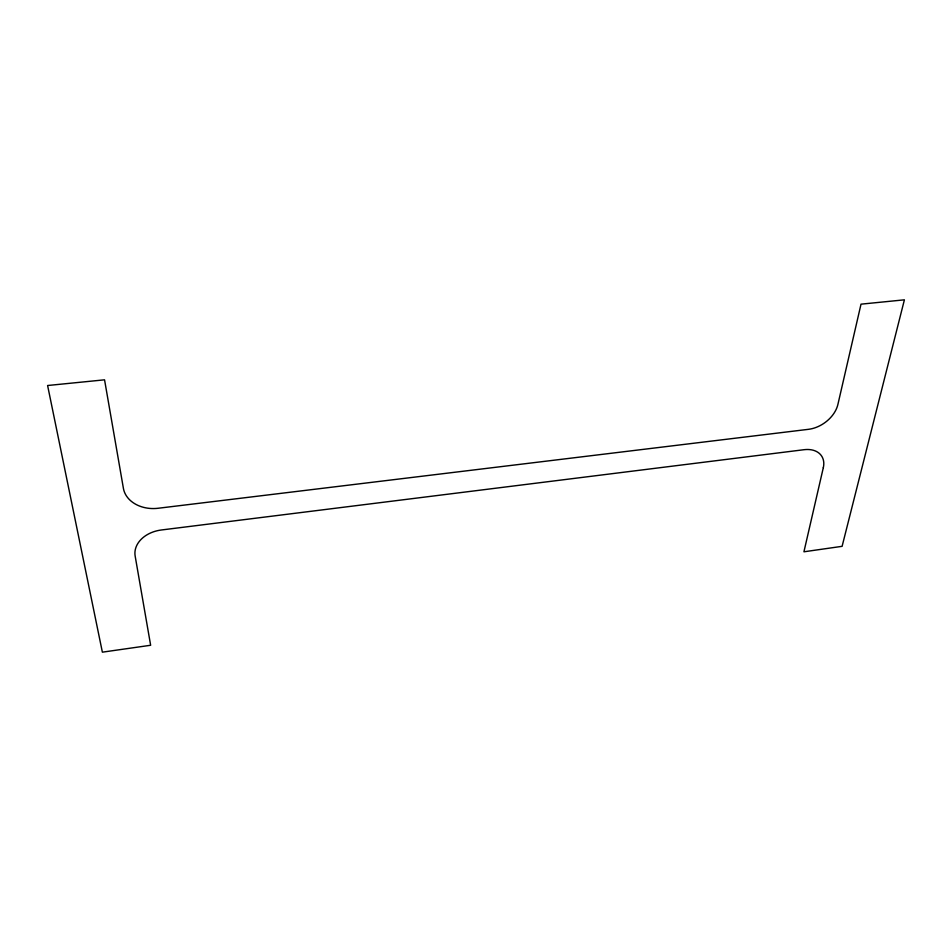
<?xml version="1.0" encoding="UTF-8"?>
<svg xmlns="http://www.w3.org/2000/svg" width="952" height="952" viewBox="0 0 952 952"><rect width="100%" height="100%" fill="white"/><g stroke="black" fill="none" stroke-linecap="round" stroke-linejoin="round"><path stroke-width="1.43" d="M823.325 467.634L803.928 551.791L842.103 546.329L904.4 299.832L861.013 304.164L837.903 404.422A27.572 19.457 -35.1 0 1 808.522 429.316L158.056 508.273A31.095 24.074 -3.5 0 1 123.415 488.412L104.553 379.824L47.6 385.512L102.376 652.168L150.642 645.266L135.16 556.099A29.845 22.253 -5.4 0 1 161.435 529.978L804.095 449.701A26.43 18.231 -32.8 0 1 823.325 467.634"/></g></svg>
